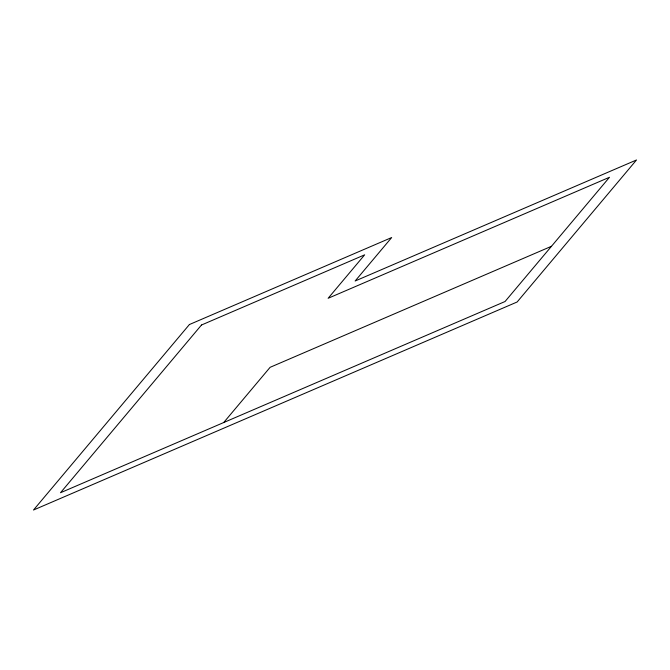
<?xml version="1.0" encoding="UTF-8"?>
<svg xmlns="http://www.w3.org/2000/svg" width="670" height="670" viewBox="0 0 670 670"><rect width="100%" height="100%" fill="white"/><g stroke="black" fill="none" stroke-linecap="round" stroke-linejoin="round"><path stroke-width="1" d="M223.696 422.544L270.111 367.319L551.477 246.292M189.401 324.54L33.5 510.021L517.131 301.994L636.5 159.979L355.142 280.998L391.674 237.54L189.401 324.54M201.477 325.017L60.501 492.735L505.054 301.517L609.499 177.265L328.132 298.284L364.664 254.826L201.477 325.017"/></g></svg>
